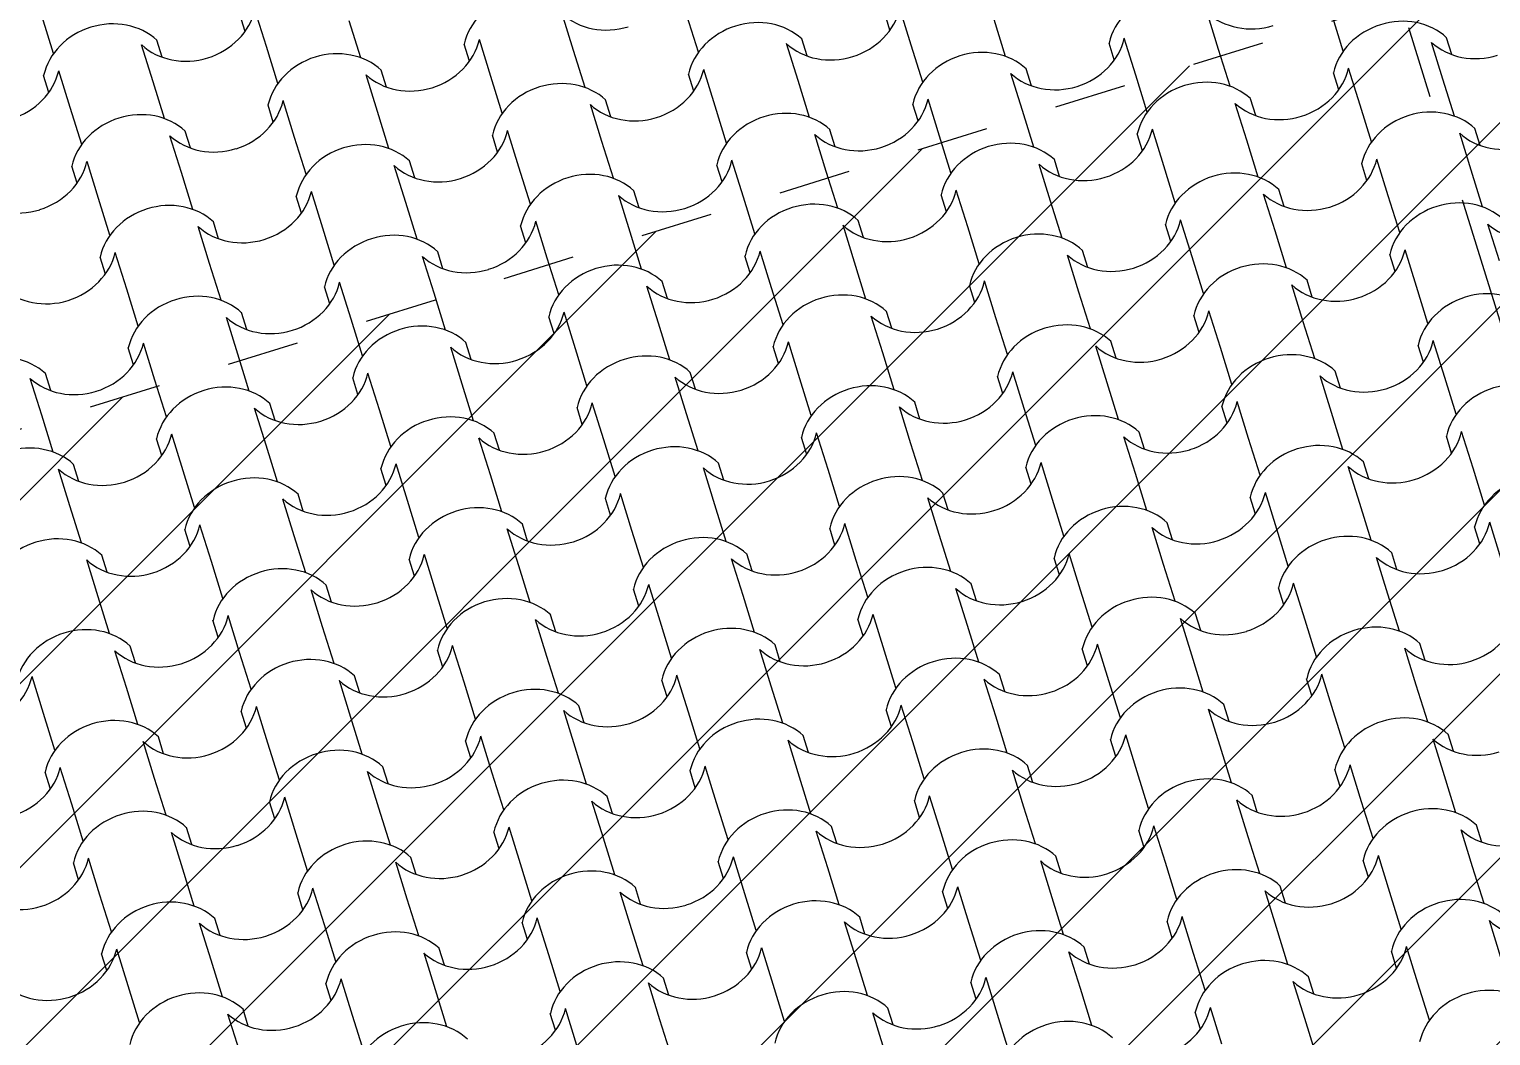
# Model space of a CAD drawing. Header units: metres. Extents: x -111189 to -108577, y -72951 to -72647.
# Drawn here: x -111170.617 to -111168.593, y -72919.468 to -72918.074 of the extents above; entities that cross this region are included whole.
import ezdxf

# ---------------------------------------------------------------- set-up
doc = ezdxf.new("R2010")
doc.units = ezdxf.units.M
doc.header["$MEASUREMENT"] = 0
doc.set_wipeout_variables(frame=1)
for name, pattern in [('OTK - Traço Ponto', [0.2, 0.1, -0.05, 0, -0.05]), ('OTK - Traço Ponto CORTES_ALÇ', [0.6, 0.3, -0.15, 0, -0.15]), ('Wipeout_Contour', [1, 0, -1])]:
    doc.linetypes.add(name, pattern=pattern)
for name, color, linetype in [('00 - Cotas Implantação', 7, 'Continuous'), ('02 - PASSEIOS', 7, 'Continuous'), ('03 - COBERTURA', 7, 'Continuous'), ('07 - MUROS', 7, 'Continuous'), ('13 - IMPLANTAÇÃO (apoio).Layer Apoio', 7, 'Continuous'), ('14 - CORTES.Marcadores', 7, 'Continuous')]:
    doc.layers.add(name, color=color, linetype=linetype)
doc.styles.add('ESTILO_GERADO_2', font='malgunsl.ttf')
doc.dimstyles.new('ESTILO_GERADO__1', dxfattribs={"dimtxt": 0.15, "dimasz": 0.095, "dimexe": 0.18, "dimexo": 0.5, "dimgap": 0, "dimtad": 1, "dimzin": 0, "dimdsep": 46, "dimtxsty": 'ESTILO_GERADO_2', "dimblk": 'ARROWHEAD_2', "dimblk1": 'ARROWHEAD_2', "dimblk2": 'ARROWHEAD_2', "dimcen": 0.09, "dimclrd": 7, "dimclre": 7, "dimclrt": 7, "dimadec": 0, "dimazin": 0, "dimtfac": 1, "dimtdec": 4, "dimtmove": 0, "dimatfit": 3, "dimfxl": 1, "dimtolj": 1, "dimtzin": 0, "dimarcsym": 0})

# ---------------------------------------------------------------- blocks, each defined once
blk = doc.blocks.new('Malha_4_1', base_point=(-111170.9885, -72913.7301))
at = {"color": 254, "linetype": 'Wipeout_Contour', "lineweight": 0, "ltscale": 664729.494816}
blk.add_wipeout([(-111170.9885, -72913.7301), (-111169.5848, -72918.303), (-111163.4662, -72916.4009), (-111164.8874, -72911.8291), (-111165.9179, -72912.1735)], dxfattribs=at).dxf.layer = '07 - MUROS'
blk = doc.blocks.new('Malha_8_1', base_point=(-111182.45, -72914.5203))
at = {"color": 254, "linetype": 'Wipeout_Contour', "lineweight": 0, "ltscale": 1861428.278801215}
blk.add_wipeout([(-111182.45, -72914.5203), (-111181.1398, -72916.9324), (-111179.283, -72920.3506), (-111178.6992, -72921.4255), (-111173.1932, -72931.5618), (-111171.3979, -72934.867), (-111163.9365, -72948.6033), (-111162.5896, -72948.18), (-111170.1617, -72934.1975), (-111171.9536, -72930.8885), (-111177.4458, -72920.7467), (-111178.0283, -72919.6711), (-111179.8807, -72916.2505), (-111181.0503, -72914.0907)], dxfattribs=at).dxf.layer = '02 - PASSEIOS'
blk = doc.blocks.new('Malha_12_1', base_point=(-111174.3436, -72914.76))
at = {"color": 254, "linetype": 'Wipeout_Contour', "lineweight": 0, "ltscale": 1063623.728961419}
blk.add_wipeout([(-111174.3436, -72914.76), (-111178.4921, -72916.0334), (-111177.5091, -72919.1956), (-111176.2586, -72918.8068), (-111170.9415, -72917.1539), (-111170.4962, -72918.5863), (-111169.5848, -72918.303), (-111170.9885, -72913.7301)], dxfattribs=at).dxf.layer = '07 - MUROS'
blk = doc.blocks.new('*X118', base_point=(-110957.0649, -73026.2797))
at = {"layer": '03 - COBERTURA', "color": 253, "linetype": 'Continuous', "lineweight": 9}
for p, q in [((-111170.5836, -72918.1076), (-111170.5994, -72918.0566)), ((-111170.3182, -72918.0769), (-111170.3255, -72918.0535)), ((-111170.2887, -72918.098), (-111170.3045, -72918.047)), ((-111169.8631, -72918.1036), (-111169.8789, -72918.0526)), ((-111169.6904, -72918.1059), (-111169.7062, -72918.0549)), ((-111169.4251, -72918.0752), (-111169.4323, -72918.0517)), ((-111169.3955, -72918.0962), (-111169.4113, -72918.0452)), ((-111168.9699, -72918.1019), (-111168.9858, -72918.0508)), ((-111168.7972, -72918.1041), (-111168.8131, -72918.0531)), ((-111170.158, -72918.1133), (-111170.1738, -72918.0623)), ((-111169.2648, -72918.1115), (-111169.2807, -72918.0605)), ((-111170.4455, -72918.1467), (-111170.4614, -72918.0957)), ((-111170.433, -72918.1126), (-111170.4403, -72918.0892)), ((-111170.0075, -72918.1183), (-111170.0148, -72918.0948)), ((-111169.9779, -72918.1393), (-111169.9937, -72918.0883)), ((-111169.5523, -72918.145), (-111169.5682, -72918.0939)), ((-111169.5399, -72918.1109), (-111169.5472, -72918.0874)), ((-111169.3796, -72918.1472), (-111169.3955, -72918.0962)), ((-111169.1143, -72918.1165), (-111169.1216, -72918.0931)), ((-111169.0847, -72918.1375), (-111169.1006, -72918.0865)), ((-111168.6591, -72918.1432), (-111168.675, -72918.0922)), ((-111168.6467, -72918.1091), (-111168.654, -72918.0856)), ((-111170.2728, -72918.149), (-111170.2887, -72918.098)), ((-111169.8472, -72918.1546), (-111169.8631, -72918.1036)), ((-111168.954, -72918.1529), (-111168.9699, -72918.1019)), ((-111170.5603, -72918.1824), (-111170.5762, -72918.1314)), ((-111170.1347, -72918.1881), (-111170.1506, -72918.1371)), ((-111170.1223, -72918.154), (-111170.1296, -72918.1305)), ((-111169.6967, -72918.1596), (-111169.704, -72918.1362)), ((-111169.6671, -72918.1807), (-111169.683, -72918.1296)), ((-111169.2416, -72918.1863), (-111169.2574, -72918.1353)), ((-111169.2291, -72918.1522), (-111169.2364, -72918.1288)), ((-111169.0689, -72918.1886), (-111169.0847, -72918.1375)), ((-111168.8035, -72918.1579), (-111168.8108, -72918.1344)), ((-111168.774, -72918.1789), (-111168.7898, -72918.1279)), ((-111170.5899, -72918.1614), (-111170.5972, -72918.1379)), ((-111170.4296, -72918.1977), (-111170.4455, -72918.1467)), ((-111169.962, -72918.1903), (-111169.9779, -72918.1393)), ((-111169.5365, -72918.196), (-111169.5523, -72918.145)), ((-111168.6433, -72918.1942), (-111168.6591, -72918.1432)), ((-111170.2495, -72918.2238), (-111170.2654, -72918.1727)), ((-111169.8115, -72918.1953), (-111169.8188, -72918.1719)), ((-111169.386, -72918.201), (-111169.3932, -72918.1775)), ((-111169.3564, -72918.222), (-111169.3722, -72918.171)), ((-111168.9308, -72918.2276), (-111168.9467, -72918.1766)), ((-111168.9184, -72918.1936), (-111168.9256, -72918.1701)), ((-111170.5444, -72918.2334), (-111170.5603, -72918.1824)), ((-111170.2791, -72918.2027), (-111170.2864, -72918.1793)), ((-111170.1189, -72918.2391), (-111170.1347, -72918.1881)), ((-111169.824, -72918.2294), (-111169.8398, -72918.1784)), ((-111169.6513, -72918.2317), (-111169.6671, -72918.1807)), ((-111169.2257, -72918.2373), (-111169.2416, -72918.1863)), ((-111168.7581, -72918.2299), (-111168.774, -72918.1789)), ((-111170.3939, -72918.2384), (-111170.4012, -72918.215)), ((-111169.9388, -72918.2651), (-111169.9546, -72918.2141)), ((-111169.5008, -72918.2367), (-111169.5081, -72918.2132)), ((-111169.0456, -72918.2633), (-111169.0615, -72918.2123)), ((-111168.62, -72918.269), (-111168.6359, -72918.218)), ((-111168.6076, -72918.2349), (-111168.6149, -72918.2114)), ((-111170.4064, -72918.2725), (-111170.4222, -72918.2215)), ((-111170.2337, -72918.2748), (-111170.2495, -72918.2238)), ((-111169.9684, -72918.2441), (-111169.9757, -72918.2206)), ((-111169.8081, -72918.2804), (-111169.824, -72918.2294)), ((-111169.5132, -72918.2708), (-111169.5291, -72918.2197)), ((-111169.3405, -72918.273), (-111169.3564, -72918.222)), ((-111169.0752, -72918.2423), (-111169.0825, -72918.2189)), ((-111168.9149, -72918.2787), (-111168.9308, -72918.2276)), ((-111170.5212, -72918.3082), (-111170.5371, -72918.2572)), ((-111170.0832, -72918.2798), (-111170.0905, -72918.2563)), ((-111169.628, -72918.3064), (-111169.6439, -72918.2554)), ((-111169.19, -72918.278), (-111169.1973, -72918.2545)), ((-111168.7349, -72918.3047), (-111168.7507, -72918.2537)), ((-111170.5508, -72918.2872), (-111170.5581, -72918.2637)), ((-111170.3905, -72918.3235), (-111170.4064, -72918.2725)), ((-111170.0956, -72918.3139), (-111170.1115, -72918.2628)), ((-111169.9229, -72918.3161), (-111169.9388, -72918.2651)), ((-111169.6576, -72918.2854), (-111169.6649, -72918.262)), ((-111169.4974, -72918.3218), (-111169.5132, -72918.2708)), ((-111169.2025, -72918.3121), (-111169.2183, -72918.2611)), ((-111169.0298, -72918.3143), (-111169.0456, -72918.2633)), ((-111168.7644, -72918.2836), (-111168.7717, -72918.2602)), ((-111168.6042, -72918.32), (-111168.62, -72918.269)), ((-111170.2104, -72918.3495), (-111170.2263, -72918.2985)), ((-111169.7724, -72918.3211), (-111169.7797, -72918.2977)), ((-111169.3173, -72918.3478), (-111169.3331, -72918.2968)), ((-111168.8792, -72918.3193), (-111168.8865, -72918.2959)), ((-111170.5053, -72918.3592), (-111170.5212, -72918.3082)), ((-111170.24, -72918.3285), (-111170.2473, -72918.3051)), ((-111170.0798, -72918.3649), (-111170.0956, -72918.3139)), ((-111169.7849, -72918.3552), (-111169.8007, -72918.3042)), ((-111169.6122, -72918.3575), (-111169.628, -72918.3064)), ((-111169.3468, -72918.3268), (-111169.3541, -72918.3033)), ((-111169.1866, -72918.3631), (-111169.2025, -72918.3121)), ((-111168.8917, -72918.3534), (-111168.9076, -72918.3024)), ((-111168.719, -72918.3557), (-111168.7349, -72918.3047)), ((-111169.8997, -72918.3909), (-111169.9155, -72918.3399)), ((-111169.4617, -72918.3624), (-111169.469, -72918.339)), ((-111169.0065, -72918.3891), (-111169.0224, -72918.3381)), ((-111170.3673, -72918.3983), (-111170.3831, -72918.3473)), ((-111170.3548, -72918.3642), (-111170.3621, -72918.3408)), ((-111170.1946, -72918.4006), (-111170.2104, -72918.3495)), ((-111169.9293, -72918.3699), (-111169.9366, -72918.3464)), ((-111169.769, -72918.4062), (-111169.7849, -72918.3552)), ((-111169.4741, -72918.3965), (-111169.49, -72918.3455)), ((-111169.3014, -72918.3988), (-111169.3173, -72918.3478)), ((-111169.0361, -72918.3681), (-111169.0434, -72918.3446)), ((-111168.8758, -72918.4044), (-111168.8917, -72918.3534)), ((-111168.5809, -72918.3948), (-111168.5968, -72918.3438)), ((-111169.1509, -72918.4038), (-111169.1582, -72918.3803)), ((-111168.6957, -72918.4305), (-111168.7116, -72918.3795)), ((-111170.5117, -72918.413), (-111170.519, -72918.3895)), ((-111170.4821, -72918.434), (-111170.498, -72918.383)), ((-111170.3514, -72918.4493), (-111170.3673, -72918.3983)), ((-111170.0565, -72918.4396), (-111170.0724, -72918.3886)), ((-111170.0441, -72918.4056), (-111170.0514, -72918.3821)), ((-111169.8838, -72918.4419), (-111169.8997, -72918.3909)), ((-111169.6185, -72918.4112), (-111169.6258, -72918.3877)), ((-111169.5889, -72918.4322), (-111169.6048, -72918.3812)), ((-111169.4583, -72918.4476), (-111169.4741, -72918.3965)), ((-111169.1633, -72918.4379), (-111169.1792, -72918.3869)), ((-111168.9906, -72918.4401), (-111169.0065, -72918.3891)), ((-111168.7253, -72918.4094), (-111168.7326, -72918.386)), ((-111170.4662, -72918.485), (-111170.4821, -72918.434)), ((-111170.2009, -72918.4543), (-111170.2082, -72918.4309)), ((-111170.1713, -72918.4753), (-111170.1872, -72918.4243)), ((-111170.0407, -72918.4907), (-111170.0565, -72918.4396)), ((-111169.7458, -72918.481), (-111169.7616, -72918.43)), ((-111169.7333, -72918.4469), (-111169.7406, -72918.4234)), ((-111169.5731, -72918.4832), (-111169.5889, -72918.4322)), ((-111169.3077, -72918.4525), (-111169.315, -72918.4291)), ((-111169.2782, -72918.4736), (-111169.294, -72918.4226)), ((-111169.1475, -72918.4889), (-111169.1633, -72918.4379)), ((-111168.8526, -72918.4792), (-111168.8684, -72918.4282)), ((-111168.8401, -72918.4451), (-111168.8474, -72918.4217)), ((-111168.6799, -72918.4815), (-111168.6957, -72918.4305)), ((-111170.3282, -72918.5241), (-111170.344, -72918.4731)), ((-111170.3157, -72918.49), (-111170.323, -72918.4665)), ((-111170.1555, -72918.5264), (-111170.1713, -72918.4753)), ((-111169.8902, -72918.4956), (-111169.8975, -72918.4722)), ((-111169.8606, -72918.5167), (-111169.8764, -72918.4657)), ((-111169.7299, -72918.532), (-111169.7458, -72918.481)), ((-111169.435, -72918.5223), (-111169.4509, -72918.4713)), ((-111169.4226, -72918.4882), (-111169.4299, -72918.4648)), ((-111169.2623, -72918.5246), (-111169.2782, -72918.4736)), ((-111168.997, -72918.4939), (-111169.0043, -72918.4704)), ((-111168.9674, -72918.5149), (-111168.9833, -72918.4639)), ((-111168.8367, -72918.5302), (-111168.8526, -72918.4792)), ((-111170.4726, -72918.5388), (-111170.4799, -72918.5153)), ((-111170.443, -72918.5598), (-111170.4589, -72918.5088)), ((-111170.0174, -72918.5654), (-111170.0333, -72918.5144)), ((-111170.005, -72918.5313), (-111170.0123, -72918.5079)), ((-111169.8447, -72918.5677), (-111169.8606, -72918.5167)), ((-111169.5794, -72918.537), (-111169.5867, -72918.5135)), ((-111169.5498, -72918.558), (-111169.5657, -72918.507)), ((-111169.4191, -72918.5733), (-111169.435, -72918.5223)), ((-111169.1242, -72918.5637), (-111169.1401, -72918.5127)), ((-111169.1118, -72918.5296), (-111169.1191, -72918.5061)), ((-111168.9515, -72918.5659), (-111168.9674, -72918.5149)), ((-111168.6862, -72918.5352), (-111168.6935, -72918.5118)), ((-111168.6566, -72918.5563), (-111168.6725, -72918.5052)), ((-111170.3123, -72918.5751), (-111170.3282, -72918.5241)), ((-111170.5998, -72918.6085), (-111170.6157, -72918.5575)), ((-111170.5874, -72918.5744), (-111170.5947, -72918.551)), ((-111170.4271, -72918.6108), (-111170.443, -72918.5598)), ((-111170.1618, -72918.5801), (-111170.1691, -72918.5566)), ((-111170.1322, -72918.6011), (-111170.1481, -72918.5501)), ((-111169.7067, -72918.6068), (-111169.7225, -72918.5558)), ((-111169.6942, -72918.5727), (-111169.7015, -72918.5492)), ((-111169.534, -72918.609), (-111169.5498, -72918.558)), ((-111169.2686, -72918.5783), (-111169.2759, -72918.5549)), ((-111169.2391, -72918.5994), (-111169.2549, -72918.5483)), ((-111168.8135, -72918.605), (-111168.8293, -72918.554)), ((-111168.801, -72918.5709), (-111168.8083, -72918.5475)), ((-111168.6408, -72918.6073), (-111168.6566, -72918.5563)), ((-111170.0016, -72918.6164), (-111170.0174, -72918.5654)), ((-111169.1084, -72918.6147), (-111169.1242, -72918.5637)), ((-111170.2891, -72918.6499), (-111170.3049, -72918.5989)), ((-111170.2766, -72918.6158), (-111170.2839, -72918.5923)), ((-111170.1164, -72918.6521), (-111170.1322, -72918.6011)), ((-111169.8511, -72918.6214), (-111169.8583, -72918.598)), ((-111169.8215, -72918.6425), (-111169.8373, -72918.5915)), ((-111169.3959, -72918.6481), (-111169.4118, -72918.5971)), ((-111169.3835, -72918.614), (-111169.3907, -72918.5906)), ((-111169.2232, -72918.6504), (-111169.2391, -72918.5994)), ((-111168.9579, -72918.6197), (-111168.9652, -72918.5962)), ((-111168.9283, -72918.6407), (-111168.9442, -72918.5897)), ((-111170.584, -72918.6596), (-111170.5998, -72918.6085)), ((-111169.6908, -72918.6578), (-111169.7067, -72918.6068)), ((-111168.7976, -72918.656), (-111168.8135, -72918.605)), ((-111170.4335, -72918.6645), (-111170.4408, -72918.6411)), ((-111170.4039, -72918.6856), (-111170.4198, -72918.6346)), ((-111169.9783, -72918.6912), (-111169.9942, -72918.6402)), ((-111169.9659, -72918.6571), (-111169.9732, -72918.6337)), ((-111169.8056, -72918.6935), (-111169.8215, -72918.6425)), ((-111169.5403, -72918.6628), (-111169.5476, -72918.6393)), ((-111169.5107, -72918.6838), (-111169.5266, -72918.6328)), ((-111169.0851, -72918.6895), (-111169.101, -72918.6384)), ((-111169.0727, -72918.6554), (-111169.08, -72918.6319)), ((-111168.9124, -72918.6917), (-111168.9283, -72918.6407)), ((-111168.6471, -72918.661), (-111168.6544, -72918.6376)), ((-111168.6175, -72918.682), (-111168.6334, -72918.631)), ((-111170.2732, -72918.7009), (-111170.2891, -72918.6499)), ((-111169.38, -72918.6991), (-111169.3959, -72918.6481)), ((-111170.5607, -72918.7343), (-111170.5766, -72918.6833)), ((-111170.5483, -72918.7002), (-111170.5556, -72918.6768)), ((-111170.1227, -72918.7059), (-111170.13, -72918.6824)), ((-111170.0931, -72918.7269), (-111170.109, -72918.6759)), ((-111169.6676, -72918.7326), (-111169.6834, -72918.6816)), ((-111169.6551, -72918.6985), (-111169.6624, -72918.675)), ((-111169.4949, -72918.7348), (-111169.5107, -72918.6838)), ((-111169.2295, -72918.7041), (-111169.2368, -72918.6807)), ((-111169.2, -72918.7252), (-111169.2158, -72918.6741)), ((-111168.7744, -72918.7308), (-111168.7902, -72918.6798)), ((-111168.7619, -72918.6967), (-111168.7692, -72918.6733)), ((-111168.6017, -72918.7331), (-111168.6175, -72918.682)), ((-111170.388, -72918.7366), (-111170.4039, -72918.6856)), ((-111169.9625, -72918.7422), (-111169.9783, -72918.6912)), ((-111169.0693, -72918.7405), (-111169.0851, -72918.6895)), ((-111170.25, -72918.7757), (-111170.2658, -72918.7247)), ((-111170.2375, -72918.7416), (-111170.2448, -72918.7181)), ((-111169.812, -72918.7472), (-111169.8192, -72918.7238)), ((-111169.7824, -72918.7683), (-111169.7982, -72918.7172)), ((-111169.3568, -72918.7739), (-111169.3727, -72918.7229)), ((-111169.3444, -72918.7398), (-111169.3516, -72918.7164)), ((-111168.9188, -72918.7455), (-111168.9261, -72918.722)), ((-111168.8892, -72918.7665), (-111168.9051, -72918.7155)), ((-111170.5449, -72918.7853), (-111170.5607, -72918.7343)), ((-111170.0773, -72918.7779), (-111170.0931, -72918.7269)), ((-111169.6517, -72918.7836), (-111169.6676, -72918.7326)), ((-111169.1841, -72918.7762), (-111169.2, -72918.7252)), ((-111168.7585, -72918.7818), (-111168.7744, -72918.7308)), ((-111170.3648, -72918.8114), (-111170.3807, -72918.7604)), ((-111169.9268, -72918.7829), (-111169.9341, -72918.7595)), ((-111169.5012, -72918.7886), (-111169.5085, -72918.7651)), ((-111169.4716, -72918.8096), (-111169.4875, -72918.7586)), ((-111169.046, -72918.8152), (-111169.0619, -72918.7642)), ((-111169.0336, -72918.7812), (-111169.0409, -72918.7577)), ((-111168.608, -72918.7868), (-111168.6153, -72918.7634)), ((-111168.5784, -72918.8078), (-111168.5943, -72918.7568)), ((-111170.3944, -72918.7903), (-111170.4017, -72918.7669)), ((-111170.2341, -72918.8267), (-111170.25, -72918.7757)), ((-111169.9392, -72918.817), (-111169.9551, -72918.766)), ((-111169.7665, -72918.8193), (-111169.7824, -72918.7683)), ((-111169.3409, -72918.8249), (-111169.3568, -72918.7739)), ((-111168.8733, -72918.8175), (-111168.8892, -72918.7665)), ((-111170.5092, -72918.826), (-111170.5165, -72918.8026)), ((-111170.054, -72918.8527), (-111170.0699, -72918.8017)), ((-111169.616, -72918.8243), (-111169.6233, -72918.8008)), ((-111169.1609, -72918.8509), (-111169.1767, -72918.7999)), ((-111168.7353, -72918.8566), (-111168.7511, -72918.8056)), ((-111168.7228, -72918.8225), (-111168.7301, -72918.799)), ((-111170.5216, -72918.8601), (-111170.5375, -72918.8091)), ((-111170.3489, -72918.8624), (-111170.3648, -72918.8114)), ((-111170.0836, -72918.8317), (-111170.0909, -72918.8082)), ((-111169.9234, -72918.868), (-111169.9392, -72918.817)), ((-111169.6285, -72918.8584), (-111169.6443, -72918.8073)), ((-111169.4558, -72918.8606), (-111169.4716, -72918.8096)), ((-111169.1904, -72918.8299), (-111169.1977, -72918.8065)), ((-111169.0302, -72918.8663), (-111169.046, -72918.8152)), ((-111170.1984, -72918.8674), (-111170.2057, -72918.8439)), ((-111169.7433, -72918.894), (-111169.7591, -72918.843)), ((-111169.3053, -72918.8656), (-111169.3125, -72918.8421)), ((-111168.8501, -72918.8923), (-111168.866, -72918.8413)), ((-111170.5058, -72918.9111), (-111170.5216, -72918.8601)), ((-111170.2109, -72918.9015), (-111170.2267, -72918.8504)), ((-111170.0382, -72918.9037), (-111170.054, -72918.8527)), ((-111169.7729, -72918.873), (-111169.7801, -72918.8496)), ((-111169.6126, -72918.9094), (-111169.6285, -72918.8584)), ((-111169.3177, -72918.8997), (-111169.3336, -72918.8487)), ((-111169.145, -72918.902), (-111169.1609, -72918.8509)), ((-111168.8797, -72918.8713), (-111168.887, -72918.8478)), ((-111168.7194, -72918.9076), (-111168.7353, -72918.8566)), ((-111170.3257, -72918.9372), (-111170.3415, -72918.8861)), ((-111169.8877, -72918.9087), (-111169.895, -72918.8853)), ((-111169.4325, -72918.9354), (-111169.4484, -72918.8844)), ((-111168.9945, -72918.9069), (-111169.0018, -72918.8835)), ((-111170.3553, -72918.9161), (-111170.3626, -72918.8927)), ((-111170.195, -72918.9525), (-111170.2109, -72918.9015)), ((-111169.9001, -72918.9428), (-111169.916, -72918.8918)), ((-111169.7274, -72918.9451), (-111169.7433, -72918.894)), ((-111169.4621, -72918.9144), (-111169.4694, -72918.8909)), ((-111169.3018, -72918.9507), (-111169.3177, -72918.8997)), ((-111169.0069, -72918.941), (-111169.0228, -72918.89)), ((-111168.8342, -72918.9433), (-111168.8501, -72918.8923)), ((-111169.5769, -72918.9501), (-111169.5842, -72918.9266)), ((-111169.1218, -72918.9767), (-111169.1376, -72918.9257)), ((-111168.6837, -72918.9483), (-111168.691, -72918.9248)), ((-111170.4825, -72918.9859), (-111170.4984, -72918.9349)), ((-111170.4701, -72918.9518), (-111170.4774, -72918.9284)), ((-111170.3098, -72918.9882), (-111170.3257, -72918.9372)), ((-111170.0445, -72918.9575), (-111170.0518, -72918.934)), ((-111170.0149, -72918.9785), (-111170.0308, -72918.9275)), ((-111169.8843, -72918.9938), (-111169.9001, -72918.9428)), ((-111169.5894, -72918.9841), (-111169.6052, -72918.9331)), ((-111169.4167, -72918.9864), (-111169.4325, -72918.9354)), ((-111169.1513, -72918.9557), (-111169.1586, -72918.9322)), ((-111168.9911, -72918.9921), (-111169.0069, -72918.941)), ((-111168.6962, -72918.9824), (-111168.712, -72918.9314)), ((-111168.811, -72919.0181), (-111168.8269, -72918.9671)), ((-111170.5973, -72919.0216), (-111170.6132, -72918.9706)), ((-111170.4667, -72919.0369), (-111170.4825, -72918.9859)), ((-111170.1718, -72919.0273), (-111170.1876, -72918.9762)), ((-111170.1593, -72918.9932), (-111170.1666, -72918.9697)), ((-111169.9991, -72919.0295), (-111170.0149, -72918.9785)), ((-111169.7337, -72918.9988), (-111169.741, -72918.9754)), ((-111169.7042, -72919.0198), (-111169.72, -72918.9688)), ((-111169.5735, -72919.0352), (-111169.5894, -72918.9841)), ((-111169.2786, -72919.0255), (-111169.2945, -72918.9745)), ((-111169.2661, -72918.9914), (-111169.2734, -72918.9679)), ((-111169.1059, -72919.0277), (-111169.1218, -72918.9767)), ((-111168.8406, -72918.997), (-111168.8479, -72918.9736)), ((-111168.6803, -72919.0334), (-111168.6962, -72918.9824)), ((-111170.5815, -72919.0726), (-111170.5973, -72919.0216)), ((-111170.3162, -72919.0419), (-111170.3235, -72919.0185)), ((-111170.2866, -72919.0629), (-111170.3024, -72919.0119)), ((-111170.1559, -72919.0783), (-111170.1718, -72919.0273)), ((-111169.861, -72919.0686), (-111169.8769, -72919.0176)), ((-111169.8486, -72919.0345), (-111169.8559, -72919.011)), ((-111169.6883, -72919.0709), (-111169.7042, -72919.0198)), ((-111169.423, -72919.0401), (-111169.4303, -72919.0167)), ((-111169.3934, -72919.0612), (-111169.4093, -72919.0102)), ((-111169.2627, -72919.0765), (-111169.2786, -72919.0255)), ((-111168.9678, -72919.0668), (-111168.9837, -72919.0158)), ((-111168.9554, -72919.0327), (-111168.9627, -72919.0093)), ((-111168.7951, -72919.0691), (-111168.811, -72919.0181)), ((-111170.4434, -72919.1117), (-111170.4593, -72919.0607)), ((-111170.431, -72919.0776), (-111170.4383, -72919.0542)), ((-111170.2707, -72919.114), (-111170.2866, -72919.0629)), ((-111170.0054, -72919.0833), (-111170.0127, -72919.0598)), ((-111169.9758, -72919.1043), (-111169.9917, -72919.0533)), ((-111169.8452, -72919.1196), (-111169.861, -72919.0686)), ((-111169.5502, -72919.1099), (-111169.5661, -72919.0589)), ((-111169.5378, -72919.0758), (-111169.5451, -72919.0524)), ((-111169.3776, -72919.1122), (-111169.3934, -72919.0612)), ((-111169.1122, -72919.0815), (-111169.1195, -72919.058)), ((-111169.0826, -72919.1025), (-111169.0985, -72919.0515)), ((-111168.952, -72919.1178), (-111168.9678, -72919.0668)), ((-111168.6571, -72919.1082), (-111168.6729, -72919.0572)), ((-111168.6446, -72919.0741), (-111168.6519, -72919.0506)), ((-111170.5878, -72919.1264), (-111170.5951, -72919.1029)), ((-111170.5582, -72919.1474), (-111170.5741, -72919.0964)), ((-111170.1327, -72919.153), (-111170.1485, -72919.102)), ((-111170.1202, -72919.1189), (-111170.1275, -72919.0955)), ((-111169.96, -72919.1553), (-111169.9758, -72919.1043)), ((-111169.6946, -72919.1246), (-111169.7019, -72919.1011)), ((-111169.6651, -72919.1456), (-111169.6809, -72919.0946)), ((-111169.2395, -72919.1513), (-111169.2553, -72919.1003)), ((-111169.227, -72919.1172), (-111169.2343, -72919.0937)), ((-111169.0668, -72919.1535), (-111169.0826, -72919.1025)), ((-111168.8015, -72919.1228), (-111168.8088, -72919.0994)), ((-111168.7719, -72919.1439), (-111168.7877, -72919.0928)), ((-111168.6412, -72919.1592), (-111168.6571, -72919.1082)), ((-111170.4276, -72919.1627), (-111170.4434, -72919.1117)), ((-111169.5344, -72919.1609), (-111169.5502, -72919.1099)), ((-111170.5424, -72919.1984), (-111170.5582, -72919.1474)), ((-111170.2771, -72919.1677), (-111170.2844, -72919.1442)), ((-111170.2475, -72919.1887), (-111170.2633, -72919.1377)), ((-111169.8219, -72919.1944), (-111169.8378, -72919.1434)), ((-111169.8095, -72919.1603), (-111169.8168, -72919.1368)), ((-111169.6492, -72919.1966), (-111169.6651, -72919.1456)), ((-111169.3839, -72919.1659), (-111169.3912, -72919.1425)), ((-111169.3543, -72919.187), (-111169.3702, -72919.136)), ((-111168.9287, -72919.1926), (-111168.9446, -72919.1416)), ((-111168.9163, -72919.1585), (-111168.9236, -72919.1351)), ((-111168.756, -72919.1949), (-111168.7719, -72919.1439)), ((-111170.1168, -72919.2041), (-111170.1327, -72919.153)), ((-111169.2236, -72919.2023), (-111169.2395, -72919.1513)), ((-111170.4043, -72919.2375), (-111170.4202, -72919.1865)), ((-111170.3919, -72919.2034), (-111170.3992, -72919.1799)), ((-111170.2316, -72919.2397), (-111170.2475, -72919.1887)), ((-111169.9663, -72919.209), (-111169.9736, -72919.1856)), ((-111169.9367, -72919.2301), (-111169.9526, -72919.1791)), ((-111169.5111, -72919.2357), (-111169.527, -72919.1847)), ((-111169.4987, -72919.2016), (-111169.506, -72919.1782)), ((-111169.3384, -72919.238), (-111169.3543, -72919.187)), ((-111169.0731, -72919.2073), (-111169.0804, -72919.1838)), ((-111169.0435, -72919.2283), (-111169.0594, -72919.1773)), ((-111168.618, -72919.234), (-111168.6338, -72919.1829)), ((-111168.6055, -72919.1999), (-111168.6128, -72919.1764)), ((-111169.806, -72919.2454), (-111169.8219, -72919.1944)), ((-111168.9129, -72919.2436), (-111168.9287, -72919.1926)), ((-111170.5487, -72919.2522), (-111170.556, -72919.2287)), ((-111170.5191, -72919.2732), (-111170.535, -72919.2222)), ((-111170.0936, -72919.2788), (-111170.1094, -72919.2278)), ((-111170.0811, -72919.2447), (-111170.0884, -72919.2213)), ((-111169.9209, -72919.2811), (-111169.9367, -72919.2301)), ((-111169.6555, -72919.2504), (-111169.6628, -72919.2269)), ((-111169.626, -72919.2714), (-111169.6418, -72919.2204)), ((-111169.2004, -72919.2771), (-111169.2162, -72919.226)), ((-111169.1879, -72919.243), (-111169.1952, -72919.2195)), ((-111169.0277, -72919.2793), (-111169.0435, -72919.2283)), ((-111168.7624, -72919.2486), (-111168.7697, -72919.2252)), ((-111168.7328, -72919.2696), (-111168.7486, -72919.2186)), ((-111170.3885, -72919.2885), (-111170.4043, -72919.2375)), ((-111169.4953, -72919.2867), (-111169.5111, -72919.2357)), ((-111168.6021, -72919.285), (-111168.618, -72919.234)), ((-111170.238, -72919.2935), (-111170.2453, -72919.27)), ((-111170.2084, -72919.3145), (-111170.2242, -72919.2635)), ((-111169.7828, -72919.3202), (-111169.7987, -72919.2692)), ((-111169.7704, -72919.2861), (-111169.7776, -72919.2626)), ((-111169.6101, -72919.3224), (-111169.626, -72919.2714)), ((-111169.3448, -72919.2917), (-111169.3521, -72919.2683)), ((-111169.3152, -72919.3128), (-111169.3311, -72919.2617)), ((-111168.8896, -72919.3184), (-111168.9055, -72919.2674)), ((-111168.8772, -72919.2843), (-111168.8845, -72919.2609)), ((-111168.7169, -72919.3207), (-111168.7328, -72919.2696)), ((-111170.5033, -72919.3242), (-111170.5191, -72919.2732)), ((-111170.0777, -72919.3298), (-111170.0936, -72919.2788)), ((-111169.1845, -72919.3281), (-111169.2004, -72919.2771)), ((-111170.3528, -72919.3292), (-111170.3601, -72919.3057)), ((-111169.9272, -72919.3348), (-111169.9345, -72919.3114)), ((-111169.8976, -72919.3559), (-111169.9135, -72919.3048)), ((-111169.472, -72919.3615), (-111169.4879, -72919.3105)), ((-111169.4596, -72919.3274), (-111169.4669, -72919.304)), ((-111169.034, -72919.3331), (-111169.0413, -72919.3096)), ((-111169.0044, -72919.3541), (-111169.0203, -72919.3031)), ((-111168.5789, -72919.3597), (-111168.5947, -72919.3087)), ((-111170.3652, -72919.3633), (-111170.3811, -72919.3123)), ((-111170.1925, -72919.3655), (-111170.2084, -72919.3145)), ((-111169.7669, -72919.3712), (-111169.7828, -72919.3202)), ((-111169.2993, -72919.3638), (-111169.3152, -72919.3128)), ((-111168.8738, -72919.3694), (-111168.8896, -72919.3184)), ((-111170.48, -72919.399), (-111170.4959, -72919.348)), ((-111170.042, -72919.3705), (-111170.0493, -72919.3471)), ((-111169.5869, -72919.3972), (-111169.6027, -72919.3462)), ((-111169.1613, -72919.4029), (-111169.1771, -72919.3518)), ((-111169.1488, -72919.3688), (-111169.1561, -72919.3453)), ((-111168.7233, -72919.3744), (-111168.7306, -72919.351)), ((-111168.6937, -72919.3954), (-111168.7095, -72919.3444)), ((-111170.5096, -72919.3779), (-111170.5169, -72919.3545)), ((-111170.3494, -72919.4143), (-111170.3652, -72919.3633)), ((-111170.0545, -72919.4046), (-111170.0703, -72919.3536)), ((-111169.8818, -72919.4069), (-111169.8976, -72919.3559)), ((-111169.6164, -72919.3762), (-111169.6237, -72919.3527)), ((-111169.4562, -72919.4125), (-111169.472, -72919.3615)), ((-111168.9886, -72919.4051), (-111169.0044, -72919.3541)), ((-111170.1693, -72919.4403), (-111170.1851, -72919.3893)), ((-111169.7313, -72919.4119), (-111169.7385, -72919.3884)), ((-111169.2761, -72919.4385), (-111169.292, -72919.3875)), ((-111168.8381, -72919.4101), (-111168.8454, -72919.3866)), ((-111170.4642, -72919.45), (-111170.48, -72919.399)), ((-111170.1989, -72919.4193), (-111170.2061, -72919.3958)), ((-111170.0386, -72919.4556), (-111170.0545, -72919.4046)), ((-111169.7437, -72919.446), (-111169.7596, -72919.3949)), ((-111169.571, -72919.4482), (-111169.5869, -72919.3972)), ((-111169.3057, -72919.4175), (-111169.313, -72919.3941)), ((-111169.1454, -72919.4539), (-111169.1613, -72919.4029)), ((-111168.8505, -72919.4442), (-111168.8664, -72919.3932)), ((-111168.6778, -72919.4465), (-111168.6937, -72919.3954)), ((-111170.3137, -72919.455), (-111170.321, -72919.4315)), ((-111169.8585, -72919.4817), (-111169.8744, -72919.4306)), ((-111169.4205, -72919.4532), (-111169.4278, -72919.4298)), ((-111168.9653, -72919.4799), (-111168.9812, -72919.4289)), ((-111170.3261, -72919.4891), (-111170.342, -72919.4381)), ((-111170.1534, -72919.4913), (-111170.1693, -72919.4403)), ((-111169.8881, -72919.4606), (-111169.8954, -72919.4372)), ((-111169.7278, -72919.497), (-111169.7437, -72919.446)), ((-111169.4329, -72919.4873), (-111169.4488, -72919.4363)), ((-111169.2602, -72919.4896), (-111169.2761, -72919.4385)), ((-111168.9949, -72919.4589), (-111169.0022, -72919.4354)), ((-111168.8347, -72919.4952), (-111168.8505, -72919.4442))]:
    blk.add_line(p, q, dxfattribs=at)
for centre, major_axis, start_param, end_param in [((-111169.0324, -72918.1033), (0.0878, 0.0273), 0.466079, 2.675513), ((-111169.9256, -72918.105), (0.0878, 0.0273), 0.466079, 2.675513), ((-111170.3941, -72918.0363), (0.0883, 0.0274), 4.715365, 5.812147), ((-111169.8112, -72917.993), (0.0883, 0.0274), 3.612631, 4.709413), ((-111169.5009, -72918.0345), (0.0883, 0.0274), 4.715365, 5.812147), ((-111168.918, -72917.9913), (0.0883, 0.0274), 3.612631, 4.709413), ((-111170.508, -72918.1481), (0.0878, 0.0273), 0.466079, 2.675513), ((-111169.6148, -72918.1464), (0.0878, 0.0273), 0.466079, 2.675513), ((-111168.7217, -72918.1446), (0.0878, 0.0273), 0.466079, 2.675513), ((-111170.3936, -72918.0361), (0.0883, 0.0274), 3.612631, 4.709413), ((-111170.0833, -72918.0776), (0.0883, 0.0274), 4.715365, 5.812147), ((-111169.5004, -72918.0344), (0.0883, 0.0274), 3.612631, 4.709413), ((-111169.1902, -72918.0759), (0.0883, 0.0274), 4.715365, 5.812147), ((-111168.6072, -72918.0326), (0.0883, 0.0274), 3.612631, 4.709413), ((-111170.1973, -72918.1895), (0.0878, 0.0273), 0.466079, 2.675513), ((-111169.3041, -72918.1877), (0.0878, 0.0273), 0.466079, 2.675513), ((-111170.6658, -72918.1208), (0.0883, 0.0274), 4.715365, 5.812147), ((-111170.0828, -72918.0775), (0.0883, 0.0274), 3.612631, 4.709413), ((-111169.7726, -72918.119), (0.0883, 0.0274), 4.715365, 5.812147), ((-111169.1896, -72918.0757), (0.0883, 0.0274), 3.612631, 4.709413), ((-111168.8794, -72918.1172), (0.0883, 0.0274), 4.715365, 5.812147), ((-111169.8865, -72918.2308), (0.0878, 0.0273), 0.466079, 2.675513), ((-111168.9933, -72918.229), (0.0878, 0.0273), 0.466079, 2.675513), ((-111170.355, -72918.1621), (0.0883, 0.0274), 4.715365, 5.812147), ((-111169.4618, -72918.1603), (0.0883, 0.0274), 4.715365, 5.812147), ((-111168.8789, -72918.1171), (0.0883, 0.0274), 3.612631, 4.709413), ((-111170.4689, -72918.2739), (0.0878, 0.0273), 0.466079, 2.675513), ((-111169.7721, -72918.1188), (0.0883, 0.0274), 3.612631, 4.709413), ((-111169.5757, -72918.2721), (0.0878, 0.0273), 0.466079, 2.675513), ((-111168.6826, -72918.2704), (0.0878, 0.0273), 0.466079, 2.675513), ((-111170.0442, -72918.2034), (0.0883, 0.0274), 4.715365, 5.812147), ((-111169.1511, -72918.2017), (0.0883, 0.0274), 4.715365, 5.812147), ((-111168.5681, -72918.1584), (0.0883, 0.0274), 3.612631, 4.709413), ((-111170.3545, -72918.1619), (0.0883, 0.0274), 3.612631, 4.709413), ((-111170.1581, -72918.3153), (0.0878, 0.0273), 0.466079, 2.675513), ((-111169.4613, -72918.1602), (0.0883, 0.0274), 3.612631, 4.709413), ((-111169.265, -72918.3135), (0.0878, 0.0273), 0.466079, 2.675513), ((-111170.6267, -72918.2465), (0.0883, 0.0274), 4.715365, 5.812147), ((-111169.7335, -72918.2448), (0.0883, 0.0274), 4.715365, 5.812147), ((-111168.8403, -72918.243), (0.0883, 0.0274), 4.715365, 5.812147), ((-111170.0437, -72918.2033), (0.0883, 0.0274), 3.612631, 4.709413), ((-111169.8474, -72918.3566), (0.0878, 0.0273), 0.466079, 2.675513), ((-111169.1505, -72918.2015), (0.0883, 0.0274), 3.612631, 4.709413), ((-111168.9542, -72918.3548), (0.0878, 0.0273), 0.466079, 2.675513), ((-111170.3159, -72918.2879), (0.0883, 0.0274), 4.715365, 5.812147), ((-111169.4227, -72918.2861), (0.0883, 0.0274), 4.715365, 5.812147), ((-111170.6261, -72918.2464), (0.0883, 0.0274), 3.612631, 4.709413), ((-111170.4298, -72918.3997), (0.0878, 0.0273), 0.466079, 2.675513), ((-111169.733, -72918.2446), (0.0883, 0.0274), 3.612631, 4.709413), ((-111169.5366, -72918.3979), (0.0878, 0.0273), 0.466079, 2.675513), ((-111168.8398, -72918.2428), (0.0883, 0.0274), 3.612631, 4.709413), ((-111168.6435, -72918.3962), (0.0878, 0.0273), 0.466079, 2.675513), ((-111170.0051, -72918.3292), (0.0883, 0.0274), 4.715365, 5.812147), ((-111169.112, -72918.3275), (0.0883, 0.0274), 4.715365, 5.812147), ((-111170.3154, -72918.2877), (0.0883, 0.0274), 3.612631, 4.709413), ((-111170.119, -72918.441), (0.0878, 0.0273), 0.466079, 2.675513), ((-111169.4222, -72918.286), (0.0883, 0.0274), 3.612631, 4.709413), ((-111169.2259, -72918.4393), (0.0878, 0.0273), 0.466079, 2.675513), ((-111168.529, -72918.2842), (0.0883, 0.0274), 3.612631, 4.709413), ((-111168.8012, -72918.3688), (0.0883, 0.0274), 4.715365, 5.812147), ((-111170.5876, -72918.3723), (0.0883, 0.0274), 4.715365, 5.812147), ((-111170.0046, -72918.3291), (0.0883, 0.0274), 3.612631, 4.709413), ((-111169.8083, -72918.4824), (0.0878, 0.0273), 0.466079, 2.675513), ((-111169.6944, -72918.3706), (0.0883, 0.0274), 4.715365, 5.812147), ((-111169.1114, -72918.3273), (0.0883, 0.0274), 3.612631, 4.709413), ((-111168.9151, -72918.4806), (0.0878, 0.0273), 0.466079, 2.675513), ((-111170.587, -72918.3722), (0.0883, 0.0274), 3.612631, 4.709413), ((-111170.3907, -72918.5255), (0.0878, 0.0273), 0.466079, 2.675513), ((-111170.2768, -72918.4137), (0.0883, 0.0274), 4.715365, 5.812147), ((-111169.6939, -72918.3704), (0.0883, 0.0274), 3.612631, 4.709413), ((-111169.4975, -72918.5237), (0.0878, 0.0273), 0.466079, 2.675513), ((-111169.3836, -72918.4119), (0.0883, 0.0274), 4.715365, 5.812147), ((-111168.8007, -72918.3686), (0.0883, 0.0274), 3.612631, 4.709413), ((-111168.6044, -72918.522), (0.0878, 0.0273), 0.466079, 2.675513), ((-111170.2763, -72918.4135), (0.0883, 0.0274), 3.612631, 4.709413), ((-111170.0799, -72918.5668), (0.0878, 0.0273), 0.466079, 2.675513), ((-111169.966, -72918.455), (0.0883, 0.0274), 4.715365, 5.812147), ((-111169.3831, -72918.4117), (0.0883, 0.0274), 3.612631, 4.709413), ((-111169.1868, -72918.5651), (0.0878, 0.0273), 0.466079, 2.675513), ((-111169.0729, -72918.4532), (0.0883, 0.0274), 4.715365, 5.812147), ((-111170.5485, -72918.4981), (0.0883, 0.0274), 4.715365, 5.812147), ((-111169.9655, -72918.4549), (0.0883, 0.0274), 3.612631, 4.709413), ((-111169.7692, -72918.6082), (0.0878, 0.0273), 0.466079, 2.675513), ((-111169.6553, -72918.4964), (0.0883, 0.0274), 4.715365, 5.812147), ((-111169.0723, -72918.4531), (0.0883, 0.0274), 3.612631, 4.709413), ((-111168.876, -72918.6064), (0.0878, 0.0273), 0.466079, 2.675513), ((-111168.7621, -72918.4946), (0.0883, 0.0274), 4.715365, 5.812147), ((-111170.6624, -72918.6099), (0.0878, 0.0273), 0.466079, 2.675513), ((-111170.5479, -72918.498), (0.0883, 0.0274), 3.612631, 4.709413), ((-111170.2377, -72918.5395), (0.0883, 0.0274), 4.715365, 5.812147), ((-111169.6548, -72918.4962), (0.0883, 0.0274), 3.612631, 4.709413), ((-111169.4584, -72918.6495), (0.0878, 0.0273), 0.466079, 2.675513), ((-111169.3445, -72918.5377), (0.0883, 0.0274), 4.715365, 5.812147), ((-111168.7616, -72918.4944), (0.0883, 0.0274), 3.612631, 4.709413), ((-111168.5652, -72918.6477), (0.0878, 0.0273), 0.466079, 2.675513), ((-111170.3516, -72918.6513), (0.0878, 0.0273), 0.466079, 2.675513), ((-111170.2372, -72918.5393), (0.0883, 0.0274), 3.612631, 4.709413), ((-111169.9269, -72918.5808), (0.0883, 0.0274), 4.715365, 5.812147), ((-111169.344, -72918.5375), (0.0883, 0.0274), 3.612631, 4.709413), ((-111169.0338, -72918.579), (0.0883, 0.0274), 4.715365, 5.812147), ((-111170.0408, -72918.6926), (0.0878, 0.0273), 0.466079, 2.675513), ((-111169.1477, -72918.6909), (0.0878, 0.0273), 0.466079, 2.675513), ((-111170.5094, -72918.6239), (0.0883, 0.0274), 4.715365, 5.812147), ((-111169.9264, -72918.5806), (0.0883, 0.0274), 3.612631, 4.709413), ((-111169.6162, -72918.6221), (0.0883, 0.0274), 4.715365, 5.812147), ((-111169.0332, -72918.5789), (0.0883, 0.0274), 3.612631, 4.709413), ((-111168.723, -72918.6204), (0.0883, 0.0274), 4.715365, 5.812147), ((-111170.6233, -72918.7357), (0.0878, 0.0273), 0.466079, 2.675513), ((-111169.7301, -72918.734), (0.0878, 0.0273), 0.466079, 2.675513), ((-111168.8369, -72918.7322), (0.0878, 0.0273), 0.466079, 2.675513), ((-111170.5088, -72918.6237), (0.0883, 0.0274), 3.612631, 4.709413), ((-111170.1986, -72918.6653), (0.0883, 0.0274), 4.715365, 5.812147), ((-111169.6156, -72918.622), (0.0883, 0.0274), 3.612631, 4.709413), ((-111169.3054, -72918.6635), (0.0883, 0.0274), 4.715365, 5.812147), ((-111168.7225, -72918.6202), (0.0883, 0.0274), 3.612631, 4.709413), ((-111170.3125, -72918.7771), (0.0878, 0.0273), 0.466079, 2.675513), ((-111169.4193, -72918.7753), (0.0878, 0.0273), 0.466079, 2.675513), ((-111168.5261, -72918.7735), (0.0878, 0.0273), 0.466079, 2.675513), ((-111170.1981, -72918.6651), (0.0883, 0.0274), 3.612631, 4.709413), ((-111169.8878, -72918.7066), (0.0883, 0.0274), 4.715365, 5.812147), ((-111169.3049, -72918.6633), (0.0883, 0.0274), 3.612631, 4.709413), ((-111168.9947, -72918.7048), (0.0883, 0.0274), 4.715365, 5.812147), ((-111170.0017, -72918.8184), (0.0878, 0.0273), 0.466079, 2.675513), ((-111169.1086, -72918.8166), (0.0878, 0.0273), 0.466079, 2.675513), ((-111170.4702, -72918.7497), (0.0883, 0.0274), 4.715365, 5.812147), ((-111169.5771, -72918.7479), (0.0883, 0.0274), 4.715365, 5.812147), ((-111168.9941, -72918.7047), (0.0883, 0.0274), 3.612631, 4.709413), ((-111168.6839, -72918.7462), (0.0883, 0.0274), 4.715365, 5.812147), ((-111170.5842, -72918.8615), (0.0878, 0.0273), 0.466079, 2.675513), ((-111169.8873, -72918.7064), (0.0883, 0.0274), 3.612631, 4.709413), ((-111169.691, -72918.8598), (0.0878, 0.0273), 0.466079, 2.675513), ((-111168.7978, -72918.858), (0.0878, 0.0273), 0.466079, 2.675513), ((-111170.1595, -72918.791), (0.0883, 0.0274), 4.715365, 5.812147), ((-111169.2663, -72918.7893), (0.0883, 0.0274), 4.715365, 5.812147), ((-111168.6834, -72918.746), (0.0883, 0.0274), 3.612631, 4.709413), ((-111170.4697, -72918.7495), (0.0883, 0.0274), 3.612631, 4.709413), ((-111170.2734, -72918.9029), (0.0878, 0.0273), 0.466079, 2.675513), ((-111169.5765, -72918.7478), (0.0883, 0.0274), 3.612631, 4.709413), ((-111169.3802, -72918.9011), (0.0878, 0.0273), 0.466079, 2.675513), ((-111169.8487, -72918.8324), (0.0883, 0.0274), 4.715365, 5.812147), ((-111168.9556, -72918.8306), (0.0883, 0.0274), 4.715365, 5.812147), ((-111170.159, -72918.7909), (0.0883, 0.0274), 3.612631, 4.709413), ((-111169.9626, -72918.9442), (0.0878, 0.0273), 0.466079, 2.675513), ((-111169.2658, -72918.7891), (0.0883, 0.0274), 3.612631, 4.709413), ((-111169.0695, -72918.9424), (0.0878, 0.0273), 0.466079, 2.675513), ((-111170.4311, -72918.8755), (0.0883, 0.0274), 4.715365, 5.812147), ((-111169.538, -72918.8737), (0.0883, 0.0274), 4.715365, 5.812147), ((-111168.6448, -72918.872), (0.0883, 0.0274), 4.715365, 5.812147), ((-111170.5451, -72918.9873), (0.0878, 0.0273), 0.466079, 2.675513), ((-111169.8482, -72918.8322), (0.0883, 0.0274), 3.612631, 4.709413), ((-111169.6519, -72918.9855), (0.0878, 0.0273), 0.466079, 2.675513), ((-111168.955, -72918.8305), (0.0883, 0.0274), 3.612631, 4.709413), ((-111168.7587, -72918.9838), (0.0878, 0.0273), 0.466079, 2.675513), ((-111169.2272, -72918.9151), (0.0883, 0.0274), 4.715365, 5.812147), ((-111170.4306, -72918.8753), (0.0883, 0.0274), 3.612631, 4.709413), ((-111170.2343, -72919.0286), (0.0878, 0.0273), 0.466079, 2.675513), ((-111170.1204, -72918.9168), (0.0883, 0.0274), 4.715365, 5.812147), ((-111169.5374, -72918.8736), (0.0883, 0.0274), 3.612631, 4.709413), ((-111169.3411, -72919.0269), (0.0878, 0.0273), 0.466079, 2.675513), ((-111168.6443, -72918.8718), (0.0883, 0.0274), 3.612631, 4.709413), ((-111168.9164, -72918.9564), (0.0883, 0.0274), 4.715365, 5.812147), ((-111170.7028, -72918.9599), (0.0883, 0.0274), 4.715365, 5.812147), ((-111170.1199, -72918.9167), (0.0883, 0.0274), 3.612631, 4.709413), ((-111169.9235, -72919.07), (0.0878, 0.0273), 0.466079, 2.675513), ((-111169.8096, -72918.9582), (0.0883, 0.0274), 4.715365, 5.812147), ((-111169.2267, -72918.9149), (0.0883, 0.0274), 3.612631, 4.709413), ((-111169.0304, -72919.0682), (0.0878, 0.0273), 0.466079, 2.675513), ((-111170.5059, -72919.1131), (0.0878, 0.0273), 0.466079, 2.675513), ((-111170.392, -72919.0013), (0.0883, 0.0274), 4.715365, 5.812147), ((-111169.8091, -72918.958), (0.0883, 0.0274), 3.612631, 4.709413), ((-111169.6128, -72919.1113), (0.0878, 0.0273), 0.466079, 2.675513), ((-111169.4989, -72918.9995), (0.0883, 0.0274), 4.715365, 5.812147), ((-111168.9159, -72918.9562), (0.0883, 0.0274), 3.612631, 4.709413), ((-111168.7196, -72919.1096), (0.0878, 0.0273), 0.466079, 2.675513), ((-111170.3915, -72919.0011), (0.0883, 0.0274), 3.612631, 4.709413), ((-111170.1952, -72919.1544), (0.0878, 0.0273), 0.466079, 2.675513), ((-111170.0813, -72919.0426), (0.0883, 0.0274), 4.715365, 5.812147), ((-111169.4983, -72918.9993), (0.0883, 0.0274), 3.612631, 4.709413), ((-111169.302, -72919.1527), (0.0878, 0.0273), 0.466079, 2.675513), ((-111169.1881, -72919.0409), (0.0883, 0.0274), 4.715365, 5.812147), ((-111168.6052, -72918.9976), (0.0883, 0.0274), 3.612631, 4.709413), ((-111170.6637, -72919.0857), (0.0883, 0.0274), 4.715365, 5.812147), ((-111170.0808, -72919.0425), (0.0883, 0.0274), 3.612631, 4.709413), ((-111169.8844, -72919.1958), (0.0878, 0.0273), 0.466079, 2.675513), ((-111169.7705, -72919.084), (0.0883, 0.0274), 4.715365, 5.812147), ((-111169.1876, -72919.0407), (0.0883, 0.0274), 3.612631, 4.709413), ((-111168.9913, -72919.194), (0.0878, 0.0273), 0.466079, 2.675513), ((-111168.8773, -72919.0822), (0.0883, 0.0274), 4.715365, 5.812147), ((-111170.3529, -72919.1271), (0.0883, 0.0274), 4.715365, 5.812147), ((-111169.77, -72919.0838), (0.0883, 0.0274), 3.612631, 4.709413), ((-111169.5737, -72919.2371), (0.0878, 0.0273), 0.466079, 2.675513), ((-111169.4598, -72919.1253), (0.0883, 0.0274), 4.715365, 5.812147), ((-111168.8768, -72919.082), (0.0883, 0.0274), 3.612631, 4.709413), ((-111168.6805, -72919.2354), (0.0878, 0.0273), 0.466079, 2.675513), ((-111170.4668, -72919.2389), (0.0878, 0.0273), 0.466079, 2.675513), ((-111170.3524, -72919.1269), (0.0883, 0.0274), 3.612631, 4.709413), ((-111170.0422, -72919.1684), (0.0883, 0.0274), 4.715365, 5.812147), ((-111169.4592, -72919.1251), (0.0883, 0.0274), 3.612631, 4.709413), ((-111169.149, -72919.1666), (0.0883, 0.0274), 4.715365, 5.812147), ((-111168.5661, -72919.1234), (0.0883, 0.0274), 3.612631, 4.709413), ((-111170.1561, -72919.2802), (0.0878, 0.0273), 0.466079, 2.675513), ((-111169.2629, -72919.2785), (0.0878, 0.0273), 0.466079, 2.675513), ((-111170.6246, -72919.2115), (0.0883, 0.0274), 4.715365, 5.812147), ((-111170.0417, -72919.1682), (0.0883, 0.0274), 3.612631, 4.709413), ((-111169.7314, -72919.2097), (0.0883, 0.0274), 4.715365, 5.812147), ((-111169.1485, -72919.1665), (0.0883, 0.0274), 3.612631, 4.709413), ((-111168.8382, -72919.208), (0.0883, 0.0274), 4.715365, 5.812147), ((-111169.8453, -72919.3216), (0.0878, 0.0273), 0.466079, 2.675513), ((-111168.9521, -72919.3198), (0.0878, 0.0273), 0.466079, 2.675513), ((-111170.6241, -72919.2114), (0.0883, 0.0274), 3.612631, 4.709413), ((-111170.3138, -72919.2529), (0.0883, 0.0274), 4.715365, 5.812147), ((-111169.7309, -72919.2096), (0.0883, 0.0274), 3.612631, 4.709413), ((-111169.4207, -72919.2511), (0.0883, 0.0274), 4.715365, 5.812147), ((-111168.8377, -72919.2078), (0.0883, 0.0274), 3.612631, 4.709413), ((-111170.4277, -72919.3647), (0.0878, 0.0273), 0.466079, 2.675513), ((-111169.5346, -72919.3629), (0.0878, 0.0273), 0.466079, 2.675513), ((-111168.6414, -72919.3611), (0.0878, 0.0273), 0.466079, 2.675513), ((-111170.0031, -72919.2942), (0.0883, 0.0274), 4.715365, 5.812147), ((-111169.4201, -72919.2509), (0.0883, 0.0274), 3.612631, 4.709413), ((-111169.1099, -72919.2924), (0.0883, 0.0274), 4.715365, 5.812147), ((-111168.527, -72919.2492), (0.0883, 0.0274), 3.612631, 4.709413), ((-111170.3133, -72919.2527), (0.0883, 0.0274), 3.612631, 4.709413), ((-111170.117, -72919.406), (0.0878, 0.0273), 0.466079, 2.675513), ((-111169.2238, -72919.4043), (0.0878, 0.0273), 0.466079, 2.675513), ((-111170.5855, -72919.3373), (0.0883, 0.0274), 4.715365, 5.812147), ((-111169.6923, -72919.3355), (0.0883, 0.0274), 4.715365, 5.812147), ((-111169.1094, -72919.2923), (0.0883, 0.0274), 3.612631, 4.709413), ((-111168.7991, -72919.3338), (0.0883, 0.0274), 4.715365, 5.812147), ((-111170.0026, -72919.294), (0.0883, 0.0274), 3.612631, 4.709413), ((-111169.8062, -72919.4474), (0.0878, 0.0273), 0.466079, 2.675513), ((-111168.913, -72919.4456), (0.0878, 0.0273), 0.466079, 2.675513), ((-111170.2747, -72919.3786), (0.0883, 0.0274), 4.715365, 5.812147), ((-111169.3816, -72919.3769), (0.0883, 0.0274), 4.715365, 5.812147), ((-111170.585, -72919.3371), (0.0883, 0.0274), 3.612631, 4.709413), ((-111170.3886, -72919.4905), (0.0878, 0.0273), 0.466079, 2.675513), ((-111169.6918, -72919.3354), (0.0883, 0.0274), 3.612631, 4.709413), ((-111169.4955, -72919.4887), (0.0878, 0.0273), 0.466079, 2.675513), ((-111168.7986, -72919.3336), (0.0883, 0.0274), 3.612631, 4.709413), ((-111168.6023, -72919.4869), (0.0878, 0.0273), 0.466079, 2.675513), ((-111169.964, -72919.42), (0.0883, 0.0274), 4.715365, 5.812147), ((-111169.0708, -72919.4182), (0.0883, 0.0274), 4.715365, 5.812147), ((-111170.2742, -72919.3785), (0.0883, 0.0274), 3.612631, 4.709413), ((-111170.0779, -72919.5318), (0.0878, 0.0273), 0.466079, 2.675513), ((-111169.381, -72919.3767), (0.0883, 0.0274), 3.612631, 4.709413), ((-111169.1847, -72919.53), (0.0878, 0.0273), 0.466079, 2.675513)]:
    blk.add_ellipse(centre, major_axis=major_axis, ratio=0.876216, start_param=start_param, end_param=end_param, dxfattribs=at)
blk = doc.blocks.new('Cobertura_1_1', base_point=(-111163.2146, -72915.6944))
at = {"layer": '03 - COBERTURA', "color": 7, "linetype": 'Continuous', "lineweight": 13}
blk.add_blockref('*X118', (-110957.0649, -73026.2797), dxfattribs=at)
blk = doc.blocks.new('*D126', base_point=(-110957.0649, -73026.2797))
at = {"layer": '00 - Cotas Implantação', "color": 7, "linetype": 'Continuous', "lineweight": 5, "transparency": 16777216}
for p, q in [((-111158.7462, -72913.8539), (-111163.5335, -72915.3421)), ((-111163.5613, -72915.2526), (-111163.3851, -72915.8196)), ((-111163.5494, -72915.4125), (-111163.5176, -72915.2717)), ((-111163.5335, -72915.3421), (-111173.226, -72918.3552)), ((-111173.2419, -72918.4255), (-111173.2101, -72918.2848))]:
    blk.add_line(p, q, dxfattribs=at)
at = {"layer": '00 - Cotas Implantação', "color": 7, "lineweight": 5, "transparency": 16777216, "insert": (-111168.597, -72916.8848), "char_height": 0.15, "attachment_point": 7, "rotation": 17.2685, "style": 'ESTILO_GERADO_2'}
blk.add_mtext('\\A1;{\\pql;\\fMalgun Gothic Semilight|b0|i0|c0|p0;\\W1.000000;10,15}', dxfattribs=at)
blk = doc.blocks.new('ARROWHEAD_2')
at = {"color": 0, "linetype": 'Continuous', "lineweight": 0}
for p, q in [((-0.378, -0.655), (0.378, 0.655)), ((0, 0), (-1, 0))]:
    blk.add_line(p, q, dxfattribs=at)
blk = doc.blocks.new('*D127', base_point=(-110957.0649, -73026.2797))
at = {"layer": '00 - Cotas Implantação', "color": 7, "linetype": 'Continuous', "lineweight": 5, "transparency": 16777216}
for p, q in [((-111163.5335, -72915.3421), (-111173.226, -72918.3552)), ((-111173.2538, -72918.2656), (-111173.0776, -72918.8326)), ((-111173.2419, -72918.4255), (-111173.2101, -72918.2848)), ((-111173.226, -72918.3552), (-111177.865, -72919.7972)), ((-111177.8928, -72919.7077), (-111177.7166, -72920.2747)), ((-111177.8491, -72919.7269), (-111177.8809, -72919.8676)), ((-111177.865, -72919.7972), (-111177.9234, -72919.8154))]:
    blk.add_line(p, q, dxfattribs=at)
at = {"layer": '00 - Cotas Implantação', "color": 7, "lineweight": 5, "transparency": 16777216, "insert": (-111175.7424, -72919.106), "char_height": 0.15, "attachment_point": 7, "rotation": 17.2685, "style": 'ESTILO_GERADO_2'}
blk.add_mtext('\\A1;{\\pql;\\fMalgun Gothic Semilight|b0|i0|c0|p0;\\W1.000000;4,86}', dxfattribs=at)
blk = doc.blocks.new('Plano de Corte_4_1', base_point=(-111170.592, -72912.0077))
at = {"layer": '14 - CORTES.Marcadores', "color": 7, "linetype": 'OTK - Traço Ponto CORTES_ALÇ', "lineweight": 5}
blk.add_line((-111170.5029, -72912.2942), (-111163.6544, -72934.3248), dxfattribs=at)

msp = doc.modelspace()

# ---------------------------------------------------------------- block references
at = {"layer": '07 - MUROS', "color": 7, "lineweight": 13}
msp.add_blockref('Malha_4_1', (-111170.9885, -72913.7301), dxfattribs=at)

# ---------------------------------------------------------------- next in the draw order: block references
at = {"layer": '02 - PASSEIOS', "color": 7, "lineweight": 13}
msp.add_blockref('Malha_8_1', (-111182.45, -72914.5203), dxfattribs=at)

# ---------------------------------------------------------------- next in the draw order: block references
at = {"layer": '07 - MUROS', "color": 7, "lineweight": 13}
msp.add_blockref('Malha_12_1', (-111174.3436, -72914.76), dxfattribs=at)

# ---------------------------------------------------------------- next in the draw order: hatches: boundary and pattern name
at = {"layer": '13 - IMPLANTAÇÃO (apoio).Layer Apoio', "linetype": 'Continuous', "lineweight": 13}
h = msp.add_hatch(dxfattribs=at)
h.set_pattern_fill('MASONRY_BLOCK_0001', color=134, style=0, pattern_type=2)
h.set_pattern_definition([(45, (-111166.59685, -72922.58399), (-0.1272792, 0.1272792), [])])
h.paths.add_polyline_path([(-111172.9199, -72919.3398), (-111171.3615, -72924.3531), (-111171.1219, -72924.2786), (-111169.7267, -72928.7668), (-111160.2738, -72925.8282), (-111163.2274, -72916.3267)])

# ---------------------------------------------------------------- next in the draw order: linework, layer by layer
at = {"layer": '13 - IMPLANTAÇÃO (apoio).Layer Apoio', "color": 134, "linetype": 'OTK - Traço Ponto', "lineweight": 13, "flags": 128}
msp.add_lwpolyline([(-111172.9199, -72919.3398), (-111171.3615, -72924.3531), (-111171.1219, -72924.2786), (-111169.7267, -72928.7668), (-111160.2738, -72925.8282), (-111163.2274, -72916.3267)], close=True, dxfattribs=at)

# ---------------------------------------------------------------- next in the draw order: block references
at = {"layer": '03 - COBERTURA', "color": 7, "linetype": 'Continuous', "lineweight": 13}
msp.add_blockref('Cobertura_1_1', (-111163.2146, -72915.6944), dxfattribs=at)
at = {"layer": '14 - CORTES.Marcadores', "color": 7, "lineweight": 5}
msp.add_blockref('Plano de Corte_4_1', (-111170.592, -72912.0077), dxfattribs=at)

# ---------------------------------------------------------------- next in the draw order: dimensions: what is measured, and where the dimension line sits
at = {"layer": '00 - Cotas Implantação', "color": 7, "linetype": 'Continuous', "lineweight": 5}
for base, p1, p2, picture, middle in [((-111173.226, -72918.3552), (-111163.2274, -72916.3267), (-111172.9199, -72919.3398), '*D126', (-111168.3793, -72916.7386)), ((-111177.865, -72919.7972), (-111172.9199, -72919.3398), (-111177.737, -72920.2089), '*D127', (-111175.5792, -72918.9767))]:
    dim = msp.add_linear_dim(base=base, p1=p1, p2=p2, angle=197.2685, dimstyle='ESTILO_GERADO__1', dxfattribs=at)
    dim.commit()
    dim.dimension.update_dxf_attribs({"geometry": picture, "text_midpoint": middle, "dimtype": 160, "text_rotation": 17.2685})

doc.saveas('drawing.dxf')
